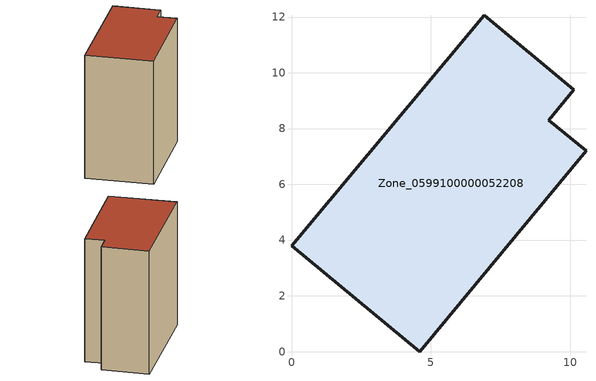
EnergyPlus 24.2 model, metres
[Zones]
Zone_0599100000052208
 floor ground (C_G): 0,3.8 6.91,12.06 10.12,9.4 9.22,8.3 10.56,7.21 4.6,0 z0
 wall outside (C_F): 6.91,12.06 0,3.8 4.6,0 10.56,7.21 9.22,8.3 10.12,9.4 6.91,12.06 z0:11.3
 roof outside (C_R): 0,3.8 4.6,0 10.56,7.21 9.22,8.3 10.12,9.4 6.91,12.06 z11.3
[BUILDING]
Pand.0599100000052208: North Axis=0; Terrain=City; Loads Convergence Tolerance Value=0.04; Temperature Convergence Tolerance Value=0.4; Solar Distribution=FullExterior; Maximum Number of Warmup Days=25; Minimum Number of Warmup Days=1
[Site:Location]
Rotterdam.The.Hague.AP_ZH_NLD Design_Conditions: Latitude=51.96; Longitude=4.45; Time Zone=1; Elevation=-4.5
[SITE:GROUNDTEMPERATURE:BUILDINGSURFACE]
18, 18, 18, 18, 18, 18, 18, 18, 18, 18, 18, 18
[MATERIAL] Thermal Absorptance=0.9; Solar Absorptance=0.7; Visible Absorptance=0.7
Name | Roughness | Thickness | Conductivity | Density | Specific Heat
G.TI.1946 | MediumSmooth | 0.15 | 1 | 540 | 1210
F.TI.1946 | Rough | 0.3 | 0.857143 | 1920 | 840
R.TI.1946 | MediumRough | 0.2 | 0.1 | 1500 | 1000
[CONSTRUCTION]
C_G: G.TI.1946
C_F: F.TI.1946
C_R: R.TI.1946
[ZONE]
Zone_0599100000052208: Type=1; Multiplier=1; Ceiling Height=Autocalculate; Volume=Autocalculate; Floor Area=autocalculate; Part of Total Floor Area=Yes
[ZONEINFILTRATION:DESIGNFLOWRATE]
Infil_Zone_0599100000052208: Zone or ZoneList or Space or SpaceList=Zone_0599100000052208; Schedule=AlwaysOn; Design Flow Rate Calculation Method=Flow/Area; Flow Rate per Floor Area=0.003; Constant Term Coefficient=1; Temperature Term Coefficient=0; Velocity Term Coefficient=0; Velocity Squared Term Coefficient=0
[HVACTEMPLATE:ZONE:IDEALLOADSAIRSYSTEM]
Zone_0599100000052208: Maximum Heating Supply Air Temperature=50; Minimum Cooling Supply Air Temperature=13; Maximum Heating Supply Air Humidity Ratio=0.0156; Minimum Cooling Supply Air Humidity Ratio=0.0077; Heating Limit=NoLimit; Cooling Limit=NoLimit; Dehumidification Control Type=ConstantSensibleHeatRatio; Cooling Sensible Heat Ratio=0.7; Dehumidification Setpoint=60; Humidification Control Type=None; Humidification Setpoint=30; Outdoor Air Method=None; Outdoor Air Flow Rate per Person=0.00944; Outdoor Air Flow Rate per Zone Floor Area=0; Outdoor Air Flow Rate per Zone=0; Demand Controlled Ventilation Type=None; Outdoor Air Economizer Type=NoEconomizer; Heat Recovery Type=None; Sensible Heat Recovery Effectiveness=0.7; Latent Heat Recovery Effectiveness=0.65
[ZONECONTROL:THERMOSTAT]
ThermostatControl_Zone_0599100000052208: Zone or ZoneList=Zone_0599100000052208; Control Type Schedule=DualSetpointControlType; Control 1=Thermostat_Zone_0599100000052208; Temperature Difference Between Cutout And Setpoint=0
[THERMOSTATSETPOINT:DUALSETPOINT]
Thermostat_Zone_0599100000052208: Heating Setpoint Temperature Schedule=HeatingSetpoint_Zone_0599100000052208; Cooling Setpoint Temperature Schedule=CoolingSetpoint_Zone_0599100000052208
[SCHEDULE:COMPACT]
HeatingSetpoint_Zone_0599100000052208: Through: 12/31, For: AllDays, Until: 24:00, 21
CoolingSetpoint_Zone_0599100000052208: Through: 12/31, For: AllDays, Until: 24:00, 24
DualSetpointControlType: Through: 12/31, For: AllDays, Until: 24:00, 4
AlwaysOn: Through: 12/31, For: AllDays, Until: 24:00, 1
